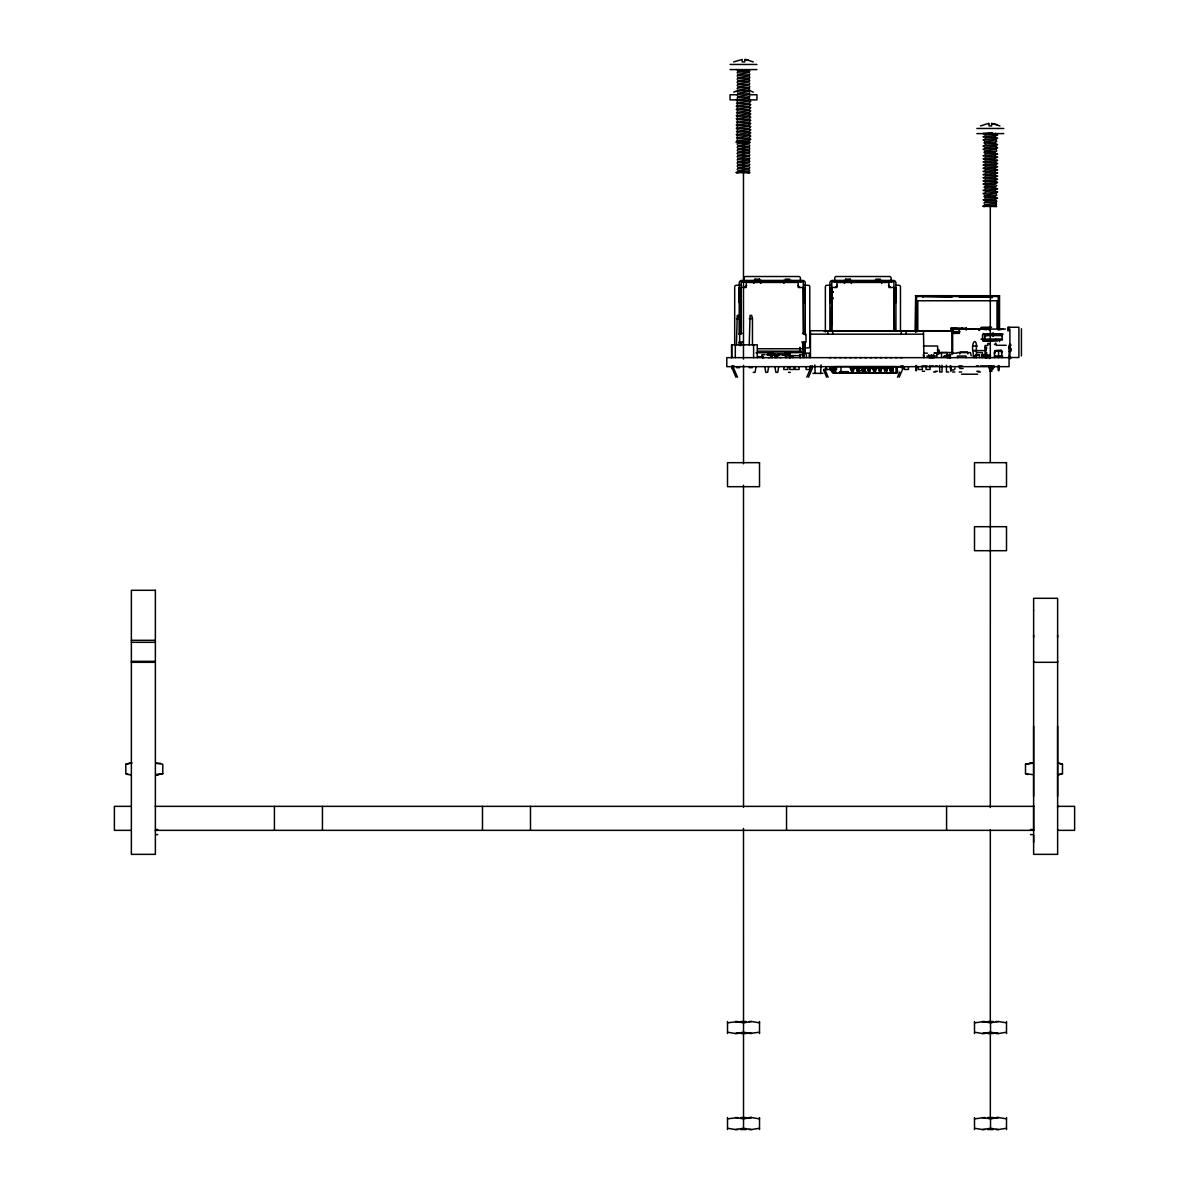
<?xml version="1.0" encoding="UTF-8"?>
<svg xmlns="http://www.w3.org/2000/svg" width="1189" height="1189" viewBox="0 0 1189 1189"><rect width="100%" height="100%" fill="white"/><g stroke="black" fill="none" stroke-linecap="round" stroke-linejoin="round"><path stroke-width="1.5" d="M734.683 344.557L734.683 286.846A1.575 1.575 0 0 1 736.259 285.271L740.732 285.271M739.216 345.538L739.216 342.402L740.732 342.402L740.732 345.776M800.405 281.942L800.405 278.092A1.575 1.575 0 0 0 798.845 276.517L745.637 276.517A1.575 1.575 0 0 0 744.061 278.092L744.061 281.942M757.467 351.156L803.155 351.245L803.734 342.402L805.25 342.402L805.25 353.95M805.25 335.016L805.25 282.952A2.527 2.527 0 0 0 802.724 280.426L741.743 280.426A2.527 2.527 0 0 0 739.216 282.952L739.216 333.99L740.732 333.99L741.148 281.942L803.274 281.942L803.734 333.99L805.25 333.886L805.25 331.047M825.359 331.939L825.359 286.846A1.575 1.575 0 0 1 826.935 285.271L831.408 285.271M829.892 331.33L829.907 282.952A2.527 2.527 0 0 1 832.419 280.426L893.415 280.426A2.527 2.527 0 0 1 895.926 282.952L895.926 331.33M831.408 331.33L831.824 281.942L893.95 281.942L894.41 330.304M891.096 281.942L891.096 278.092A1.575 1.575 0 0 0 889.521 276.517L836.313 276.517A1.575 1.575 0 0 0 834.737 278.092L834.737 281.942M922.857 297.205L922.857 295.719L951.869 295.734L951.869 297.205L922.857 296.477M955.555 329.13L955.614 327.778M966.226 328.313L951.007 327.763L951.007 329.13L1005.552 329.056M1033.627 842.362L1033.627 661.352M834.113 370.998L834.529 372.588L835.674 372.692M987.717 345.3L985.354 345.85L985.339 348.035L986.929 348.035M834.113 368.932C834.96 363.106 828.139 369.838 833.073 373.049L896.937 373.049L897.695 372.291L896.937 366.598M915.515 331.969L915.634 296.73L916.392 296.73M938.166 353.906L937.631 350.294M994.48 353.698L995.208 351.216L994.524 352.955M759.34 280.5L759.459 279.177L755 279.177L753.737 283.368L753.306 280.426M789.585 280.5L789.704 279.177L785.245 279.177L785.364 280.5M850.016 280.5L850.15 279.177L845.676 279.177L844.428 283.368L843.997 280.426M880.261 280.5L880.395 279.177L875.921 279.177L876.04 280.5M791.175 281.199L791.398 280.426M832.315 367.356L831.914 366.598M993.201 368.085C993.127 371.295 988.148 370.151 989.159 367.178M775.287 357.651L775.287 354.01M789.689 357.651L789.689 354.01L768.035 354.01L767.633 355.258L775.689 355.258M949.699 357.651L949.699 354.01M853.078 372.692L853.539 369.883L851.309 369.883L850.269 367.669L854.579 367.669L850.269 367.669M858.621 372.692L859.082 369.883L856.853 369.883L859.082 370.032L860.123 367.669L855.812 367.669L860.123 367.669M864.165 372.692L865.666 367.669L861.356 367.669L865.666 367.669M869.709 372.692L870.17 369.883L867.94 369.883L870.17 370.032L871.21 367.669L866.9 367.669L871.21 367.669M875.253 372.692L875.713 369.883L873.484 369.883L872.444 367.669L876.754 367.669L872.444 367.669M880.796 372.692L881.257 369.883L879.028 369.883L881.257 370.032L882.297 367.669L877.987 367.669L882.297 367.669M886.34 372.692L887.841 367.669L883.531 367.669L887.841 367.669M891.884 372.692L892.345 369.883L890.115 369.883L892.345 370.032L893.385 367.669L889.075 367.669L893.385 367.669M755.981 367.163L755.045 372.365L753.202 372.365M768.584 367.163L767.648 372.365L765.79 372.365L764.869 367.163M778.661 367.163L777.725 372.365L775.882 372.365L774.946 367.163M805.161 350.889L803.734 347.01L805.25 347.01M959.686 353.936L960.103 352.003L967.474 352.003L967.891 353.936M994.569 352.776L995.386 351.023M789.972 357.651L789.972 352.613M983.258 333.44L985.488 335.625M736.437 344.84L737.239 315.412L738.859 315.412L739.662 318.637L739.662 344.84M749.233 344.84L750.051 315.412L751.656 315.412L752.459 318.637L752.459 344.84M1009.075 348.466C1011.794 345.865 1012.225 353.267 1009.075 351.335M1009.892 351.424C1008.896 352.434 1011.527 348.927 1009.61 348.109M782.421 354.01L782.02 355.258L790.091 355.258M1010.056 351.052L1010.056 348.481L1009.075 348.109M947.276 357.651L947.276 352.613L939.057 352.613M771.527 353.936L772.27 352.003L785.424 352.003L786.152 353.936M806.796 377.195L810.749 367.906A1.962 1.947 0 0 0 810.333 365.751M808.535 377.195L812.117 368.768A4.057 4.013 0 0 0 812.117 365.677M897.487 377.195L899.687 372.008M899.226 377.195L902.793 368.768A4.028 4.013 0 0 0 903.031 366.435M974.831 356.031C973.375 357.621 978.116 352.88 979.439 355.63M881.658 283.368L882.089 280.426M850.269 367.817L851.309 370.032L853.539 370.032L854.579 367.669M861.356 367.669L862.397 370.032L864.626 370.032L865.666 367.817M872.444 367.817L873.484 370.032L875.713 370.032L876.754 367.669M883.531 367.669L884.571 370.032L886.801 370.032L887.841 367.817M994.985 351.543L995.119 351.32A1.561 1.561 0 0 1 996.219 350.666L996.219 350.666M856.987 367.862L857.076 366.658M862.53 367.862L862.62 366.658M868.074 367.862L868.163 366.658M873.633 367.862L873.707 366.658M879.176 367.862L879.251 366.658M884.72 367.862L884.794 366.658M890.264 367.862L890.338 366.658M833.073 366.598L832.686 367.252L833.979 366.598M1010.085 344.141L1009.075 345.3L1009.075 366.658L726.806 366.658L726.806 357.651L1009.075 357.651L1010.085 358.81M1011.111 345.033L1010.1 346.192A1.962 1.962 0 0 1 1009.075 346.816M744.567 287.456L746.677 285.345M835.243 287.456L837.368 285.345M979.023 329.814L981.609 327.257L991.626 327.257M979.023 330.512L981.609 327.971L989.159 327.971M742.56 341.793L740.732 344.126M829.892 300.044L833.281 298.097M831.408 300.044L833.236 298.276M984.641 335.595L984.641 338.969L984.641 335.595L1002.431 335.595M749.531 75.843L737.641 77.553M749.531 110.562L737.641 112.271M749.531 120.03L737.641 121.739M749.531 129.497L737.641 131.206M749.531 138.964L737.641 140.674M749.546 147.168L737.656 148.878M984.462 151.033L996.382 149.324L995.55 149.056M985.101 157.468C983.66 155.922 996.991 156.933 995.55 155.373M985.101 170.101C983.66 168.541 996.991 169.551 995.55 167.991M995.55 196.408C996.991 197.969 983.645 196.943 985.101 198.518M761.153 280.426L760.722 283.368L759.459 279.177M851.844 280.426L851.413 283.368L850.15 279.177M996.62 141.164C998.864 142.695 978.919 141.922 985.205 143.408M996.62 154.317L983.05 155.64L984.061 155.893M996.62 166.95L983.05 168.258L985.205 168.66M996.62 160.634L997.601 160.366L996.62 160.099M996.62 179.569L983.05 180.891L984.061 181.144M996.62 192.202L983.05 193.51L984.061 193.777M996.62 204.3C994.093 206.024 966.746 206.202 996.664 206.514M984.061 203.245C982.396 201.669 998.255 202.71 996.59 201.149M803.987 352.42L803.734 347.916L808.208 347.916A1.575 1.575 0 0 0 809.768 346.549L809.783 286.831A1.575 1.575 0 0 0 808.416 285.271L803.734 285.271M736.481 90.959L733.702 92.192M999.518 334.882L996.456 333.737M974.445 357.607L976.749 355.585M130.448 774.946L125.826 773.638L125.826 764.23L132.053 762.937M125.826 764.23L130.448 762.937M160.5 763.279L155.818 763.293L162.789 764.23L162.789 773.638L156.562 774.946M162.789 773.638L155.833 774.589L158.167 774.946M1032.468 774.589L1025.513 773.638L1025.513 764.23L1031.74 762.937M1025.513 764.23L1032.468 763.279L1030.135 762.937M1062.476 773.638L1057.853 774.946L1062.476 773.638L1062.476 764.23L1057.853 762.937L1062.476 764.23M835.109 366.955L834.41 372.306L835.109 366.598L895.495 366.598M803.734 350.666L805.25 350.235A2.527 2.527 0 0 1 802.724 352.761M985.83 335.625L986.513 335.461A2.883 2.868 -90 0 0 988.074 334.258L993.097 333.381M727.519 1022.822L738.042 1021.529M759.518 1032.23L748.996 1033.523M974.504 1022.822L985.027 1021.529M986.543 1021.871L982.5 1021.529L990.511 1022.822L998.507 1021.529L1006.503 1022.822M1006.503 1032.23L998.507 1033.523L990.511 1032.23L982.5 1033.523L974.504 1032.23M727.519 1118.849L738.042 1117.541M735.515 1117.541L743.526 1118.849L751.522 1117.541L759.518 1118.849M759.518 1128.257L751.522 1129.55L743.526 1128.257L735.515 1129.55L727.519 1128.257M974.504 1118.849L985.027 1117.541M982.5 1117.541L990.511 1118.849L998.507 1117.541L1006.503 1118.849M1006.503 1128.257L998.507 1129.55L990.511 1128.257L982.5 1129.55L974.504 1128.257M749.323 69.661L737.641 71.236M737.21 99.549L736.244 99.817L737.21 100.084M737.21 102.715L736.496 103.101M749.783 101.66L750.764 101.392L749.783 101.139M737.21 105.866L736.244 106.133L737.21 106.401M749.783 104.81L750.764 104.558L749.783 104.29M737.21 109.031L736.244 109.284L737.21 109.551M749.783 107.976L750.764 107.709L749.783 107.441M737.21 112.182L736.496 112.583M749.783 111.127L750.764 110.874L749.783 110.607M737.21 115.333L736.244 115.601L737.21 115.868M737.21 118.499L736.244 118.751L737.21 119.019M749.783 117.443L750.764 117.176L749.783 116.923M737.21 121.65L736.496 122.051M749.783 120.594L750.764 120.342L749.783 120.074M737.21 124.815L736.244 125.068L737.21 125.335M737.21 127.966L736.244 128.234L737.21 128.486M749.783 126.911L750.764 126.643L749.783 126.391M737.21 131.117L736.496 131.518M749.783 130.077L750.764 129.809L749.783 129.542M737.21 134.283L736.244 134.535L737.21 134.803M737.21 137.434L736.496 137.835M749.783 136.378L750.764 136.126L749.783 135.858M737.21 140.599L736.496 140.986M749.783 139.544L750.764 139.276L749.783 139.009M996.59 135.383L997.601 135.115L996.59 134.847M996.59 138.533L997.601 138.266L996.59 138.013M996.59 144.85L997.601 144.582L996.59 144.33M996.59 148.001L997.601 147.748L996.59 147.481M996.59 154.317L997.601 154.05L996.59 153.797M996.59 157.468L997.601 157.216L996.59 156.948M997.318 160.5L983.05 161.942L984.061 162.209M996.59 163.785L997.601 163.532L996.59 163.265M996.59 166.95L997.601 166.683L996.59 166.415M996.59 170.101L997.601 169.834L996.62 169.581M996.59 173.252L997.601 173L995.446 172.598L996.62 172.732M996.59 176.418L997.601 176.15L995.446 175.764M996.59 179.569L997.601 179.301L996.59 179.049M996.59 182.734L997.601 182.467L996.59 182.199M996.59 189.036L997.601 188.783L996.59 188.516M996.59 192.202L997.601 191.934L996.59 191.667M996.59 198.518L997.601 198.251L996.59 197.983M988.267 123.507L980.509 125.915M998.121 329.962L1003.144 329.115M776.358 357.666L776.536 354.694M804.061 357.651L804.24 354.679M933.87 357.636L933.781 354.679M979.439 357.651L979.528 354.694M982.946 357.636L983.035 354.679M989.159 327.332L989.159 330.289M739.231 142.041L737.656 142.561M747.955 142.487L749.531 142.13L748.728 141.863M747.97 172.791L749.546 172.42L745.072 171.766M994.777 206.514L996.382 206.143L995.55 205.875M741.237 343.651L741.609 342.239L738.934 342.15M952.924 329.115L951.913 330.111L951.913 353.445M936.917 357.443L936.739 353.029M955.139 328.045L955.257 329.13M748.639 114.412L750.764 114.025L749.783 113.758M748.639 123.894L750.764 123.493L749.783 123.225M748.639 133.361L750.764 132.96L749.783 132.707M996.62 135.383L983.05 136.69L984.061 136.958M996.62 138.533L983.05 139.856L984.061 140.109M996.62 144.85L983.05 146.158L984.061 146.425M996.62 148.001L983.05 149.324L984.061 149.591M996.62 157.468L983.05 158.791L985.205 159.192M996.62 163.785L983.05 165.108L984.061 165.36M996.62 170.101L983.05 171.424L984.061 171.677M996.62 173.252L983.05 174.575L984.061 174.842M996.62 176.418L983.05 177.726L985.205 178.127M996.62 182.734L983.05 184.042L984.061 184.31M996.62 189.036L983.05 190.359L984.061 190.626M996.62 198.518L983.05 199.826L984.061 200.094M825.969 369.482L825.82 366.658M759.518 1022.822L751.522 1021.529L743.526 1022.822L735.515 1021.529L739.558 1021.871M727.519 1032.23L735.515 1033.523L743.526 1032.23L751.522 1033.523M747.48 1117.898L751.522 1117.541L748.996 1117.541M994.465 1117.898L998.507 1117.541L995.981 1117.541M992.191 132.618L983.05 133.54L985.205 133.926M915.292 331.582L915.798 295.719L999.533 295.734L999.533 328.432M986.29 347.545L985.339 347.56M986.29 348.942L985.339 348.957M988.237 123.507L989.055 123.463L989.055 125.915L991.626 125.915L991.626 123.463M762.758 357.636L762.104 354.694L764.928 354.679M777.859 357.636L777.502 354.679L780.029 354.679M800.078 357.651L799.721 354.694L800.791 354.694M929.07 357.651L928.713 354.694M950.427 357.651L950.07 354.694L951.141 354.694M839.33 372.469L842.689 372.573M833.861 372.662L835.986 372.573M827.589 369.482L824.928 369.482M831.869 369.482L834.693 369.482M895.911 285.271L899.107 285.271A1.575 1.575 0 0 1 900.474 286.831L900.474 331.211M915.292 295.734L922.857 295.734M733.687 61.902L742.204 59.45L742.204 61.902L744.76 61.902L744.76 59.45L748.163 59.926M753.291 61.902L745.711 59.509M730.046 64.459L756.932 64.459M730.046 69.586L756.932 69.586M753.306 92.192L750.527 90.959M736.779 94.763L730.061 94.763L730.061 99.876L736.779 99.876M750.229 94.763L756.947 94.763L756.947 99.876L750.229 99.876M999.934 125.915L991.596 123.463M976.868 128.471L1003.784 128.471M976.868 133.599L1003.784 133.599M749.813 142.487C719.925 142.19 747.272 142.011 749.769 140.287M749.828 172.791C719.939 172.494 747.287 172.301 749.783 170.577M803.734 289.804L805.25 289.804M739.216 290.384L740.732 290.384M803.734 290.384L805.25 290.384M829.892 290.384L831.408 290.384M833.281 292.122L831.78 292.122L829.892 290.175M915.798 296.477L999.028 296.477M959.434 297.205L959.434 295.734L959.434 297.205L991.968 297.205L991.968 295.734L999.533 295.734M739.216 299.836L740.732 299.836M803.734 299.836L805.25 299.836M829.892 299.836L831.408 299.836M803.734 300.416L805.25 300.416M803.734 302.675L805.25 302.675L805.25 287.545L803.734 288.258M915.515 308.516L916.333 308.516M736.437 318.637L739.662 318.637M749.233 318.637L752.459 318.637M950.858 328.922L989.159 328.922M953.043 330.735L810.452 330.735L810.452 357.651M824.066 331.092L952.998 331.092M960.043 331.627L952.657 331.627L952.657 329.115M954.693 332.95L959.612 332.95M951.913 333.366L959.047 333.366L959.047 329.115M738.934 334.243L741.995 333.485L741.237 332.727L741.237 287.485L746.276 287.485L746.276 282.447L798.191 282.447L798.191 287.485L803.229 287.485L803.229 332.727L802.471 333.485L806.008 334.243L806.008 342.15L802.501 342.7L803.229 348.749L757.646 348.749M810.452 334.168L923.481 334.168M994.182 334.168L1003.174 334.168M980.955 339.147L1002.431 338.969M982.887 341.02L997.541 341.02L995.535 339.147M803.734 343.353L805.25 343.353L805.25 346.192M731.651 357.651L731.651 344.84L757.259 344.84L757.259 357.651M996.754 345.3L1006.236 345.3M923.288 346.014L937.631 346.014L937.631 354.381M973.657 346.058L977.299 346.058M937.631 349.284L939.117 350.042L939.161 353.861M986.023 350.592L973.479 350.592L977.061 350.621M994.94 350.592L998.582 350.592L998.582 357.681M995.238 350.71L1001.465 350.071M995.267 351.275L1002.535 351.275M938.403 352.509L952.998 352.509M756.011 352.761L773.147 352.761M784.844 352.761L803.14 352.613M957.338 352.613L970.492 352.613L971.235 355.63M934.212 353.029L937.095 353.029M941.42 353.029L941.599 357.443M985.339 353.044L986.929 353.044M805.652 353.118L802.976 353.118L802.976 357.547M806.603 353.118L809.278 353.118L809.278 357.547M924.061 353.192L927.42 353.192M934.212 353.118L937.095 353.118M951.735 353.192L956.773 353.192M766.608 354.679L767.678 354.679M768.064 354.679L769.134 354.679M771.304 354.679L772.374 354.679M772.761 354.679L773.831 354.679M785.944 354.679L787.014 354.679M801.178 354.694L802.248 354.694M806.35 354.679L806.499 357.636M923.244 354.679L923.957 357.651L923.481 330.735M975.589 354.679L975.768 357.651M981.683 354.694L981.861 357.666M947.99 355.258L949.179 355.258L949.179 357.666M771.067 355.66L772.256 355.66M785.453 355.66L786.657 355.66M789.243 355.63L800.212 355.63M944.363 355.63L949.179 355.66M982.144 355.585L986.528 357.666L982.144 356.195M990.526 355.63L983.793 355.125L988.787 355.63M771.067 355.853L772.256 355.853M785.453 355.853L786.657 355.853M947.99 355.853L949.179 355.853M926.87 356.046L935.832 356.046M994.494 356.135L1002.713 356.135M757.586 356.7L763.085 356.7M943.546 356.655L947.068 356.655M771.067 357.265L772.256 357.265M785.453 357.265L786.657 357.265M790.685 357.057L792.855 357.057M947.99 357.265L949.179 357.265M932.979 357.324L929.456 357.651M947.068 357.324L950.591 357.651M1010.501 357.503L1018.899 357.503L1018.899 327.257L1007.811 327.257L1007.811 330.765M921.951 365.959L927.108 365.959M929.308 365.959L933.543 365.959M935.312 365.959L937.794 365.959M962.213 365.959L958.929 365.959L959.909 368.486L963.06 368.486M976.332 365.959L978.651 365.959M980.524 365.959L994.465 365.959L993.454 368.189L990.437 368.189L989.426 365.959M901.648 366.702L897.026 366.673M895.882 366.955L897.576 366.955M851.532 367.356L853.434 367.356M857.076 367.356L858.978 367.356M862.62 367.356L864.522 367.356M868.163 367.356L870.066 367.356M873.707 367.356L875.609 367.356M879.251 367.356L881.153 367.356M884.794 367.356L886.697 367.356M890.338 367.356L892.255 367.356M736.437 367.654L739.662 367.654M749.233 367.654L752.459 367.654M998.27 369.006L999.028 369.006M785.528 369.482L783.819 369.497L783.819 366.658M786.152 369.482L787.861 369.497L787.861 366.658M791.532 369.482L789.823 369.497L789.823 366.658M792.142 369.482L793.851 369.497L793.851 366.658M796.779 369.482L795.069 369.497L795.069 366.658M797.388 369.482L799.097 369.497L799.097 366.658M807.792 369.482L806.083 369.497L806.083 366.658M808.401 369.482L810.11 369.497L810.11 366.658M824.319 369.482L823.68 369.497M826.89 369.482L831.245 369.482M835.302 369.482L836.58 369.482L836.328 366.658M906.107 369.482L904.398 369.497L904.398 366.658M906.717 369.482L908.426 369.497L908.426 366.658M920.063 369.482L918.339 369.497L918.339 366.658M920.672 369.482L922.382 369.497L922.382 366.658M927.747 369.482L926.038 369.497L926.038 366.658M928.356 369.482L930.066 369.497L930.066 366.658M862.397 370.032L864.626 370.032M884.571 370.032L886.801 370.032M922.292 371.25L924.641 371.25M935.134 371.25L937.452 371.25M976.808 371.25L979.156 371.25M989.605 371.25L991.953 371.25M840.133 371.637L848.292 371.667L848.842 373.049M933.618 372.008L935.981 372.008M948.777 372.008L946.429 372.008L946.429 365.291M952.463 372.008L954.812 372.008M959.226 372.008L961.589 372.008M978.071 372.008L980.42 372.008M788.485 372.365L790.328 372.365M839.33 372.35L842.689 372.35M839.256 372.707L896.937 372.692L896.937 366.955M812.89 373.346L822.951 373.346M815.223 373.465L814.777 364.904M820.618 373.465L821.064 364.904M961.544 374.208L977.67 374.208M131.37 640.306L155.373 640.306M131.37 642.313L155.373 642.313M131.37 661.337L155.373 661.337M131.37 662.318L155.373 662.318M130.389 806.35L114.382 806.35L114.382 830.353L130.389 830.353M155.194 806.35L1033.806 806.35M1058.611 806.35L1074.618 806.35L1074.618 830.353L1058.611 830.353M155.952 829.476L157.751 829.476M1030.551 829.476L1032.349 829.476M155.194 830.353L1033.806 830.353M155.952 834.604L157.751 834.604M1030.551 834.604L1032.349 834.604M740.747 1021.529L746.306 1021.529M748.996 1021.529L751.522 1021.529M987.732 1021.529L993.291 1021.529M995.981 1021.529L998.507 1021.529M736.571 1032.81L740.42 1032.81M746.618 1032.81L750.467 1032.81M983.556 1032.81L987.405 1032.81M993.603 1032.81L997.452 1032.81M735.515 1033.523L738.042 1033.523M740.747 1033.523L746.306 1033.523M982.5 1033.523L985.027 1033.523M987.732 1033.523L993.291 1033.523M995.981 1033.523L998.507 1033.523M740.747 1117.541L746.306 1117.541M987.732 1117.541L993.291 1117.541M735.515 1129.55L738.042 1129.55M740.747 1129.55L746.306 1129.55M748.996 1129.55L751.522 1129.55M982.5 1129.55L985.027 1129.55M987.732 1129.55L993.291 1129.55M995.981 1129.55L998.507 1129.55M829.714 369.482L831.052 369.497M930.883 357.651L931.24 354.694M826.459 369.497L826.325 366.658M748.624 80.183C754.837 81.669 734.936 80.882 737.195 82.413M748.624 89.651C754.837 91.137 734.936 90.349 737.195 91.88M748.624 99.118C754.837 100.604 734.936 99.817 737.195 101.347M995.446 134.729L996.62 134.847M995.446 137.879L996.62 138.013M995.446 144.196L996.62 144.33M995.446 147.347L996.62 147.481M995.446 153.663L996.62 153.797M985.205 152.876C978.919 151.389 998.849 152.162 996.62 150.631M995.446 156.814L996.62 156.948M995.446 163.131L996.62 163.265M995.446 166.282L996.62 166.415M995.446 169.447L997.318 169.7M736.63 142.487L738.131 142.487M995.446 178.915L996.62 179.049M748.639 151.508C754.852 152.995 734.951 152.207 737.21 153.738M995.446 182.066L996.62 182.199M995.446 188.382L996.62 188.516M985.205 187.594C978.933 186.123 998.849 186.881 996.62 185.365M748.639 160.976C754.852 162.477 734.951 161.689 737.21 163.22M995.446 191.548L996.62 191.667M995.446 197.85L996.62 197.983M985.205 197.062C978.919 195.59 998.849 196.348 996.62 194.833M995.446 201.015L996.62 201.149M738.146 172.791L736.645 172.791M984.982 206.514L983.481 206.514M989.218 356.343L985.339 354.084M834.812 373.049L833.965 367.312L831.007 366.598M992.562 123.522L997.363 124.682M1000.35 350.666L1000.484 350.696A1.561 1.561 0 0 1 1001.45 351.32M973.182 357.651L973.271 354.694M986.439 352.955L985.622 352.553M749.769 70.835C751.299 72.425 735.664 71.355 737.195 72.945M737.195 69.779L736.229 69.527M749.769 74C751.299 75.591 735.664 74.506 737.195 76.096M749.769 77.151C751.299 78.742 735.664 77.657 737.195 79.262M749.769 83.468C751.299 85.058 735.664 83.973 737.195 85.563M749.769 86.619C751.299 88.209 735.664 87.139 737.195 88.729M749.769 92.935C751.299 94.526 735.664 93.441 737.195 95.046M749.769 96.086C751.299 97.676 735.664 96.606 737.195 98.197M749.769 102.403C751.299 103.993 735.664 102.923 737.195 104.513M749.769 105.568C751.299 107.159 735.664 106.074 737.195 107.664M749.769 108.719C751.299 110.309 735.664 109.225 737.195 110.815M749.769 111.87C751.299 113.46 735.664 112.39 737.195 113.981M749.769 115.036C751.299 116.626 735.664 115.541 737.195 117.131M749.769 118.187C751.299 119.777 735.664 118.707 737.195 120.297M749.769 121.337C751.299 122.943 735.664 121.858 737.195 123.448M749.769 124.503C751.299 126.093 735.664 125.008 737.195 126.599M749.769 127.654C751.299 129.244 735.664 128.174 737.195 129.764M749.769 130.82C751.299 132.41 735.664 131.325 737.195 132.915M749.769 133.971C751.299 135.561 735.664 134.476 737.195 136.081M749.769 137.121C751.299 138.727 735.664 137.642 737.195 139.232M749.783 142.175C751.314 143.765 735.679 142.68 737.21 144.27M749.783 145.326C751.314 146.916 735.679 145.846 737.21 147.436M749.783 148.476C751.314 150.082 735.679 148.997 737.21 150.587M749.783 154.793C751.314 156.383 735.679 155.313 737.21 156.903M749.783 157.959C751.314 159.549 735.679 158.464 737.21 160.054M749.783 164.26C751.314 165.865 735.679 164.781 737.21 166.371M749.783 167.426C751.314 169.016 735.679 167.931 737.21 169.522M982.738 329.115L986.394 329.784M748.728 78.727L749.531 78.994L737.641 80.703M995.55 133.272C996.991 134.833 983.645 133.807 985.101 135.383M995.55 136.438C996.991 137.983 983.645 136.973 985.101 138.533M995.55 139.589L996.382 139.856L984.462 141.565M748.728 88.194L749.531 88.462L737.641 90.171M995.55 142.739C996.991 144.3 983.645 143.289 985.101 144.85M995.55 145.905L996.382 146.158L984.492 147.867M748.728 97.676L749.531 97.929L737.641 99.638M995.55 152.207C996.991 153.767 983.645 152.757 985.101 154.317M995.55 158.523C996.991 160.084 983.645 159.073 985.101 160.634M995.55 161.689C996.991 163.235 983.645 162.224 985.101 163.785M995.55 164.84C996.991 166.401 983.645 165.375 985.101 166.95M748.728 113.445L749.531 113.713L737.641 115.422M995.55 171.157C996.991 172.717 983.645 171.692 985.101 173.252M995.55 174.307C996.991 175.868 983.645 174.857 985.101 176.418M748.728 122.928L749.531 123.18L737.641 124.89M995.55 177.473C996.991 179.019 983.645 178.008 985.101 179.569M995.55 180.624C996.991 182.185 983.645 181.159 985.101 182.734M995.55 183.775C996.991 185.335 983.645 184.325 985.101 185.885M748.728 132.395L749.531 132.663L737.641 134.372M995.55 186.941C996.991 188.501 983.645 187.476 985.101 189.036M995.55 190.091C996.991 191.652 983.645 190.626 985.101 192.202M995.55 193.257L996.382 193.51L984.462 195.219M995.55 199.559C996.991 201.119 983.645 200.109 985.101 201.669M995.55 202.725L996.382 202.977L984.462 204.686M748.743 150.067L749.546 150.319L737.656 152.029M748.743 159.534L749.546 159.802L737.656 161.511M1025.513 773.638L1027.801 774.589M125.826 773.638L128.115 774.589M874.227 280.426L874.48 281.496M783.551 280.426L783.982 283.368M749.323 72.544L737.641 74.387M749.323 82.011L737.641 83.854M749.323 85.177L737.641 87.02M749.323 91.494L737.641 93.322M749.323 94.644L737.641 96.487M749.323 100.961L737.641 102.804M749.323 104.112L737.641 105.955M749.323 107.278L737.641 109.106M749.323 116.745L737.641 118.588M749.323 126.212L737.641 128.055M749.323 135.68L737.641 137.523M749.338 143.884L737.656 145.727M749.338 153.351L737.656 155.194M749.338 156.502L737.656 158.345M749.338 162.819L737.656 164.662M749.338 165.97L737.656 167.812M749.338 169.135L737.656 170.978M831.408 290.175L833.236 291.944M803.422 341.793L805.25 343.547M801.906 341.793L803.734 344.126M1010.1 356.759L1009.179 356.165A1.962 1.962 0 0 1 1010.1 356.759L1011.111 357.919M888.465 285.345L890.591 287.456M797.789 285.345L799.9 287.456M984.418 356.849L984.061 356.031M1001.584 351.543L1002.045 352.955A6.123 5.648 0 0 0 1001.926 352.405L1001.361 351.216L1002.104 357.651M889.075 367.669L890.115 370.032M877.987 367.669L879.028 370.032M866.9 367.669L867.94 370.032M855.812 367.669L856.853 370.032M824.809 369.274L828.168 377.195M823.665 370.269L826.608 377.195M737.492 377.195L733.539 367.906A1.962 1.947 0 0 1 733.97 365.751M732.35 368.768A4.057 4.013 0 0 1 732.35 365.677A4.028 4.013 0 0 0 732.35 368.768L735.917 377.195M933.395 355.63L934.123 357.651M787.534 354.01L787.935 355.258M886.593 367.758L886.697 366.658M881.049 367.758L881.153 366.658M875.505 367.758L875.609 366.658M869.962 367.758L870.066 366.658M864.418 367.758L864.522 366.658M853.316 367.758L853.434 366.658M890.115 369.883L890.576 372.692M884.571 369.883L885.032 372.692M879.028 369.883L879.488 372.692M873.945 372.692L873.484 370.032M867.94 369.883L868.401 372.692M862.397 369.883L862.857 372.692M856.853 369.883L857.314 372.692M851.77 372.692L851.309 370.032M931.626 355.258L932.027 357.651M976.496 357.651L976.496 352.613L982.396 352.613L982.723 355.63M989.426 343.889L987.91 343.264L987.658 345.434M845.676 279.177L845.81 280.5M755 279.177L755.119 280.5M731.651 344.84L731.711 357.651M1057.63 635.342L1057.63 637.274M1057.63 661.352L1057.63 854.356L1033.627 854.356L1033.627 834.96M1057.63 726.33L1057.63 796.348M1057.63 805.384L1057.63 807.316M1057.63 829.536L1057.63 830.353M1033.627 635.342L1033.627 637.274M1033.627 726.33L1033.627 796.348M1033.627 805.384L1033.627 830.353M1021.425 328.773L1021.425 355.987M1009.877 329.13L1009.877 348.942M1009.877 350.621L1009.877 356.046M1008.822 327.257L1008.822 330.824M1006.503 1021.529L1006.503 1033.523M1006.503 1117.541L1006.503 1129.55M1000.692 356.135L1000.692 357.146L995.877 357.146L995.892 356.135M999.548 340.842L999.548 341.644M999.028 295.719L999.028 328.417M999.028 365.543L999.028 370.671M998.27 295.719L998.27 327.941M998.27 365.543L998.27 370.671M997.021 327.926L997.021 300.758L917.804 300.758L917.804 331.538M996.219 345.434L995.788 343.131L994.465 344.557M994.465 351.691L994.48 357.651M993.172 332.875L993.172 336.442M991.968 295.719L991.968 296.477M991.968 297.205L991.968 297.949M990.511 1022.822L990.511 1032.23M990.511 1118.849L990.511 1128.257M990.303 206.514L990.303 358.231M990.303 365.662L990.303 462.209M990.333 486.331L990.303 807.554M990.333 829.803L990.303 1021.083M990.333 1032.186L990.333 1117.586M989.426 354.931L989.426 358.602M989.218 355.229L989.218 357.651M986.929 354.575L986.929 358.157M985.622 347.218L985.622 355.63M985.339 345.3L985.339 358.157M975.991 351.795C978.517 335.239 969.719 340.738 973.523 354.292M974.504 1021.529L974.504 1033.523M974.504 1117.541L974.504 1129.55M966.226 327.763L966.226 330.141M966.048 357.651L966.048 356.031L957.427 356.031L957.427 357.651M962.183 327.763L962.198 329.13M954.44 331.627L954.44 333.47M952.657 333.366L952.657 354.203M950.858 365.87L950.858 371.191L950.145 365.87M948.584 355.481L948.584 357.458M947.053 354.679L947.068 357.651M946.578 806.35L946.578 830.353M942.015 365.291L942.015 372.008L939.667 372.008L939.667 365.291M932.979 356.655L932.979 357.651M932.548 355.229L932.548 357.636M916.556 295.719L916.556 331.642M916.556 365.543L916.556 370.671M915.798 295.719L915.798 331.969M915.798 365.543L915.798 370.671M906.092 330.735L906.092 334.168M902.243 357.651L900.385 357.651M901.247 330.735L901.247 334.168M897.175 357.651L895.317 357.651M895.926 287.545L895.926 302.675M895.882 366.598L896.09 373.049M893.92 330.914L893.92 287.485L888.867 287.485L888.867 282.447L836.952 282.447L836.952 287.485L831.914 287.485L831.914 330.914M893.117 366.821L893.117 373.049M892.255 366.658L892.255 367.713M892.092 357.651L890.234 357.651M892.047 369.824L892.047 373.049M889.684 366.955L889.64 367.817M887.366 366.955L887.291 367.817M887.009 357.651L885.151 357.651M884.14 366.955L884.096 367.817M881.926 357.651L880.068 357.651M878.597 366.955L878.552 367.817M876.843 357.651L874.985 357.651M876.263 366.955L876.189 367.817M873.053 366.955L873.008 367.817M871.76 357.651L869.902 357.651M870.72 366.955L870.645 367.817M867.509 366.955L867.45 367.817M866.692 357.651L864.834 357.651M866.647 373.049C867.049 369.838 856.823 369.794 857.21 373.049M865.176 366.955L865.102 367.817M861.594 357.651L859.751 357.651M859.632 366.955L859.558 367.817M858.978 366.658L858.978 367.713M856.526 357.651L854.668 357.651M856.422 366.955L856.362 367.817M854.088 366.955L854.014 367.817M851.532 366.658L851.532 367.713M851.443 357.651L849.585 357.651M850.878 366.955L850.819 367.817M846.36 357.651L844.502 357.651M841.277 357.651L839.419 357.651M840.92 366.598L841.069 373.049M836.595 373.049L832.716 372.499L832.493 366.658M836.194 357.651L834.336 357.651M835.986 373.049L833.861 373.049M835.674 366.598L835.674 373.049M832.686 330.735L832.686 334.168M831.408 287.545L831.408 302.675M831.408 307.743L831.408 325.444M831.111 357.651L829.253 357.651M830.368 366.658L830.368 369.497M829.892 287.545L829.892 302.675M829.848 366.658L829.848 369.497M827.841 330.735L827.841 334.168M803.734 332.355L803.734 333.678M800.256 355.585L800.256 357.666M792.855 355.585L792.855 357.666M790.685 355.585L790.685 357.666M789.169 355.229L789.169 357.636M786.657 355.258L786.657 357.666M786.538 806.35L786.538 830.353M786.048 355.481L786.048 357.339M785.453 355.258L785.453 357.666M784.71 353.936L784.71 354.857L782.54 354.857L782.54 353.936M780.891 357.651L779.969 357.651M779.925 353.936L779.925 354.857L777.755 354.857L777.755 353.936M775.139 353.936L775.139 354.857L772.969 354.857L772.969 353.936M774.782 355.229L774.782 357.636M772.256 355.258L772.256 357.666M771.661 355.481L771.661 357.339M771.067 355.258L771.067 357.666M769.565 357.651L768.644 357.651M764.051 357.651L763.115 357.651M762.417 354.679L762.417 357.651M759.518 1021.529L759.518 1033.523M759.518 1117.541L759.518 1129.55M753.603 344.84L753.603 357.651M743.482 142.487L743.482 359.108M743.526 365.365L743.526 463.784M743.497 485.246L743.526 807.301M743.497 828.451L743.526 1117.392M743.526 1118.849L743.526 1128.257M740.732 332.355L740.732 333.678M739.216 287.545L739.216 302.675M735.307 344.84L735.307 357.651M727.519 1021.529L727.519 1033.523M727.519 1117.541L727.519 1129.55M530.487 806.35L530.487 830.353M482.481 806.35L482.481 830.353M322.442 806.35L322.442 830.353M274.421 806.35L274.421 830.353M955.02 368.055A2.021 2.021 0 0 1 953.013 370.076A2.021 2.021 0 0 1 950.992 368.055M902.793 365.677A4.057 4.013 0 0 1 902.793 368.768M901.009 365.751A1.977 1.962 0 0 1 901.425 367.891M799.9 347.485L799.9 351.156L799.9 347.47M954.678 327.763L954.678 329.13L954.678 327.763M1033.627 610.299L1033.627 662.318L1057.63 662.318L1057.63 598.305L1033.627 598.305L1033.627 610.299M982.515 335.001L982.545 339.742L983.511 340.693L1002.431 340.024L1001.643 333.827L983.853 333.827L982.515 335.001M853.078 372.543L851.77 373.197L853.078 372.543M858.621 372.543L857.314 373.197L858.621 372.543M864.165 372.543L862.857 373.197L864.165 372.543M869.709 372.543L868.401 373.197L869.709 372.543M875.253 372.543L873.945 373.197L875.253 372.543M880.796 372.543L879.488 373.197L880.796 372.543M886.34 372.543L885.032 373.197L886.34 372.543M891.884 372.543L890.576 373.197L891.884 372.543M759.518 462.67L727.519 462.67L727.519 486.687L759.518 486.687L759.518 462.67M1006.503 462.67L974.504 462.67L974.504 486.687L1006.503 486.687L1006.503 462.67M1006.503 526.697L974.504 526.697L974.504 550.7L1006.503 550.7L1006.503 526.697M155.373 590.294L131.37 590.294L131.37 854.356L155.373 854.356L155.373 590.294"/></g></svg>
